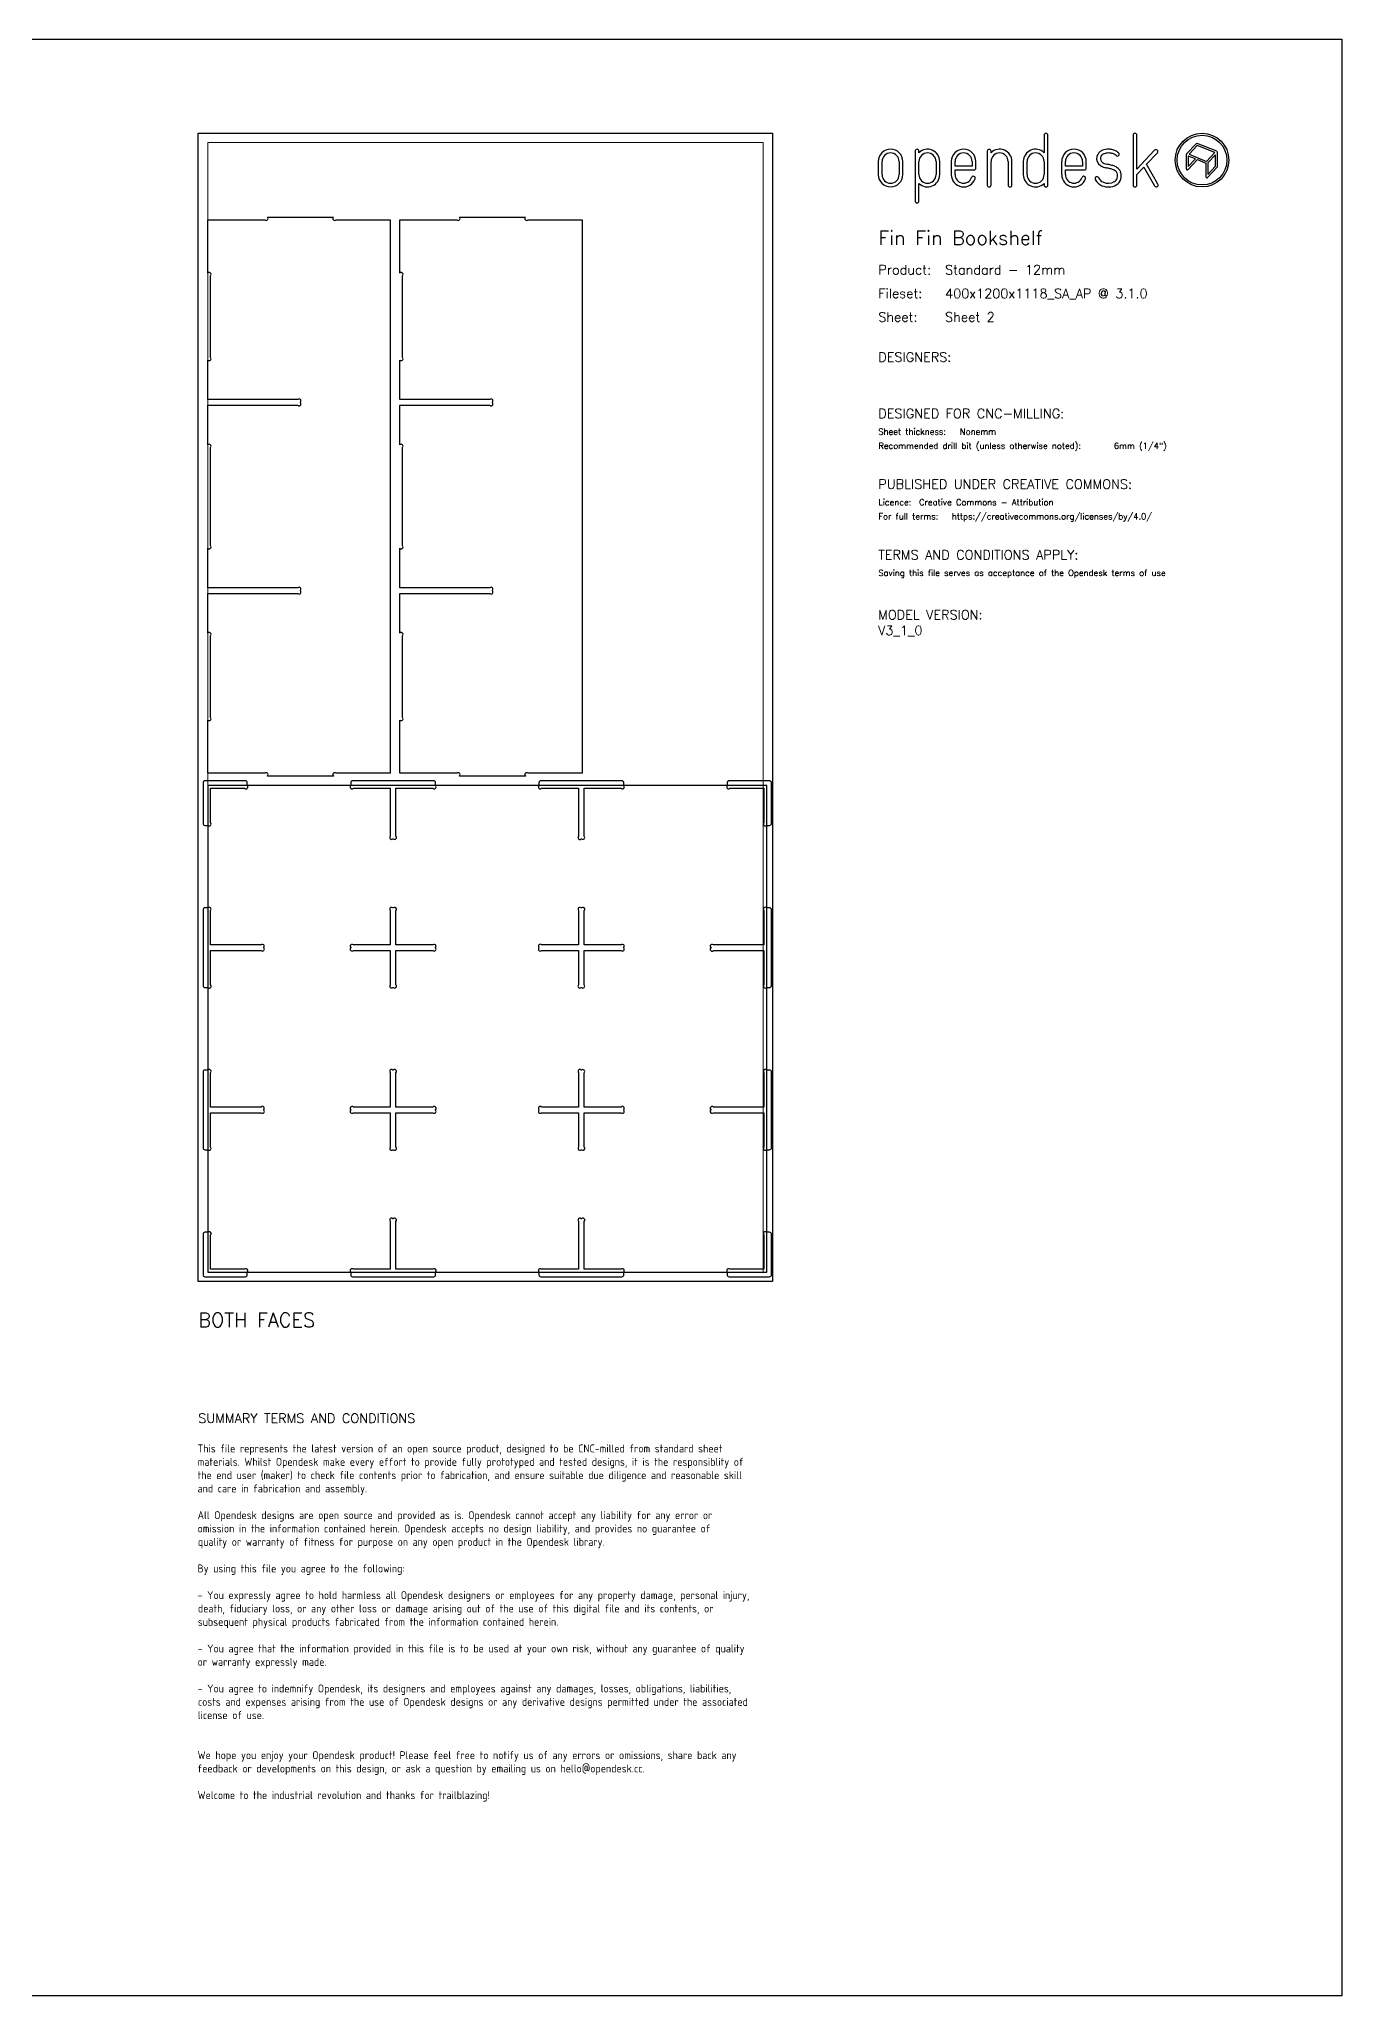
# Model space of a CAD drawing. Header units: millimetres. Extents: x -300 to 5880, y -300 to 4158.
# Drawn here: x 3112 to 5880, y 0 to 4158 of the extents above; entities that cross this region are included whole.
import ezdxf
from ezdxf.enums import TextEntityAlignment as Align

# ---------------------------------------------------------------- set-up
doc = ezdxf.new("R2010")
doc.units = ezdxf.units.MM
doc.layers.add('00-NOPRINT_TEXT', color=7, linetype='Continuous', lineweight=25)
doc.layers.add('00_NOPRINT_TOLERANCE', color=7, linetype='Continuous', lineweight=5)
for name, color, linetype, lineweight, true_color in [('BOARD_$TH-NOMINAL', 3, 'Continuous', 30, 0x00ff00), ('TOP-CUT-OUTSIDE_12.000MM', 60, 'Continuous', 25, 0xa0ff00), ('TOP-POCKET-INSIDE_6.000MM', 6, 'Continuous', 25, 0xff00e0)]:
    doc.layers.add(name, color=color, linetype=linetype, lineweight=lineweight, true_color=true_color)
doc.styles.add('OD-ISOCP-17_221', font='isocp.shx')
doc.styles.add('OD-ISOCP-17_222', font='isocp.shx')
doc.styles.add('OD-ISOCP-17_223', font='isocp.shx')
doc.styles.add('OD-ISOCP-17_224', font='isocp.shx')
doc.styles.add('OD-ISOCP-17_225', font='isocp.shx')
doc.styles.add('OD-ISOCP-17_226', font='isocp.shx')
doc.styles.add('OD-ISOCP-17_227', font='isocp.shx')
doc.styles.add('OD-ISOCP-17_228', font='isocp.shx')
doc.styles.add('OD-ISOCP-17_229', font='isocp.shx')
doc.styles.add('OD-ISOCP-17_230', font='isocp.shx')
doc.styles.add('OD-ISOCP-17_231', font='isocp.shx')
doc.styles.add('OD-ISOCP-17_232', font='isocp.shx')
doc.styles.add('OD-ISOCP-17_233', font='isocp.shx')
doc.styles.add('OD-ISOCP-17_234', font='isocp.shx')
doc.styles.add('OD-ISOCP-17_235', font='isocp.shx')
doc.styles.add('OD-ISOCP-17_236', font='isocp.shx')
doc.styles.add('OD-ISOCP-17_237', font='isocp.shx')
doc.styles.add('OD-ISOCP-17_238', font='isocp.shx')
doc.styles.add('OD-ISOCP-17_239', font='isocp.shx')
doc.styles.add('OD-SIMPLEX-13_86', font='simplex.shx')
doc.styles.add('OD-SIMPLEX-20_82', font='simplex.shx')
doc.styles.add('OD-SIMPLEX-20_86', font='simplex.shx')
doc.styles.add('OD-SIMPLEX-20_88', font='simplex.shx')
doc.styles.add('OD-SIMPLEX-30_83', font='simplex.shx')
doc.styles.add('OD-SIMPLEX-30_87', font='simplex.shx')

# ---------------------------------------------------------------- blocks, each defined once
blk = doc.blocks.new('Borders Opendesk_7')
at = {"layer": '00-NOPRINT_TEXT'}
for p, q in [((0, 4158), (5880, 4158)), ((5880, 4158), (5880, 0)), ((5247.4, 3954), (5247.4, 3916.7)), ((5255.3, 3848), (5255.3, 3954)), ((5436.4, 3954), (5436.4, 3848)), ((5444.4, 3881.9), (5444.4, 3954)), ((4973.4, 3920.1), (4973.4, 3814.1)), ((4981.3, 3916.7), (4981.3, 3920.1)), ((5126.6, 3920.1), (5126.6, 3848)), ((5134.5, 3916.7), (5134.5, 3920.1)), ((5482.1, 3922), (5444.4, 3881.9)), ((5464.8, 3892.1), (5487.9, 3916.6)), ((5549.5, 3912.6), (5549.5, 3882.2)), ((5570.5, 3935.8), (5550.1, 3914)), ((5553.7, 3909.6), (5553.7, 3887.4)), ((5568.8, 3903.5), (5553.7, 3909.6)), ((5572.6, 3931.9), (5555.2, 3913.4)), ((5555.2, 3913.4), (5592.6, 3898.3)), ((5610, 3916.9), (5572.6, 3931.9)), ((5614.4, 3919.6), (5572.8, 3936.3)), ((5592.6, 3898.3), (5610, 3916.9)), ((5611.5, 3912.4), (5595.2, 3895.1)), ((5611.5, 3888.1), (5611.5, 3912.4)), ((5615.7, 3887.3), (5615.7, 3917.6)), ((4895, 3898), (4895, 3870.1)), ((4902.9, 3870.1), (4902.9, 3898)), ((4939.3, 3898), (4939.3, 3870.1)), ((4947.3, 3870.1), (4947.3, 3898)), ((4981.3, 3870.1), (4981.3, 3898)), ((5017.7, 3898), (5017.7, 3870.1)), ((5025.6, 3870.1), (5025.6, 3898)), ((5050, 3898), (5050, 3870.1)), ((5058, 3888.1), (5058, 3898)), ((5094.4, 3888.1), (5058, 3888.1)), ((5058, 3870.1), (5058, 3880.1)), ((5058, 3880.1), (5098.3, 3880.1)), ((5094.4, 3898), (5094.4, 3888.1)), ((5102.3, 3884.1), (5102.3, 3898)), ((5134.5, 3848), (5134.5, 3898)), ((5170.9, 3898), (5170.9, 3848)), ((5178.9, 3848), (5178.9, 3898)), ((5203, 3898), (5203, 3870.1)), ((5211, 3870.1), (5211, 3898)), ((5247.4, 3898), (5247.4, 3870.1)), ((5284.6, 3898), (5284.6, 3870.1)), ((5292.6, 3888.1), (5292.6, 3898)), ((5329, 3888.1), (5292.6, 3888.1)), ((5292.6, 3870.1), (5292.6, 3880.1)), ((5292.6, 3880.1), (5332.9, 3880.1)), ((5329, 3898), (5329, 3888.1)), ((5336.9, 3884.1), (5336.9, 3898)), ((5444.4, 3870.4), (5459.1, 3886)), ((5444.4, 3848), (5444.4, 3870.4)), ((5459.1, 3886), (5482.1, 3846)), ((5489, 3850), (5464.8, 3892.1)), ((5553.1, 3880.8), (5572.9, 3901.9)), ((5553.7, 3887.4), (5568.8, 3903.5)), ((5572.9, 3901.9), (5591.1, 3894.5)), ((5591.1, 3894.5), (5591.1, 3865.5)), ((5594.7, 3864.1), (5615.1, 3885.8)), ((5595.2, 3895.1), (5595.2, 3870.7)), ((5595.2, 3870.7), (5611.5, 3888.1)), ((4981.3, 3814.1), (4981.3, 3851.4)), ((5247.4, 3851.4), (5247.4, 3848)), ((5880, 0), (0, 0))]:
    blk.add_line(p, q, dxfattribs=at)
for radius in [57, 52.9]:
    blk.add_circle((5582.9, 3901), radius, dxfattribs=at)
for centre, radius, start, end in [((5251.3, 3954), 3.97, 0, 180), ((5440.4, 3954), 3.97, 0, 180), ((4921.1, 3898), 26.1, 0, 180), ((4921.1, 3898), 18.2, 0, 180), ((4977.3, 3920.1), 3.97, 0, 180), ((4999.5, 3898), 26.1, 0, 134.1316), ((4999.5, 3898), 18.2, 0, 180), ((5076.2, 3898), 26.1, 0, 180), ((5076.2, 3898), 18.2, 0, 180), ((5130.6, 3920.1), 3.97, 0, 180), ((5152.7, 3898), 26.1, 0, 134.1316), ((5152.7, 3898), 18.2, 0, 180), ((5229.2, 3898), 26.1, 45.8684, 180), ((5229.2, 3898), 18.2, 0, 180), ((5310.8, 3898), 26.1, 0, 180), ((5310.8, 3898), 18.2, 0, 180), ((5377.2, 3904.5), 18.3, 167.0964, 235.8453), ((5375.9, 3904.8), 16.9, 150.5139, 167.0489), ((5377.5, 3903.4), 19, 138.9882, 149.267), ((5377.5, 3903.4), 19, 127.9168, 138.9882), ((5380.5, 3899.5), 24, 111.7012, 127.9168), ((5375.9, 3904.8), 8.99, 151.0519, 168.0238), ((5377.5, 3903.4), 11.1, 138.9882, 148.8091), ((5377.5, 3903.4), 11.1, 127.9168, 138.9882), ((5380.5, 3899.5), 16, 111.7012, 127.9168), ((5383.5, 3891.9), 32.1, 90, 111.7012), ((5383.5, 3891.9), 24.2, 90, 111.7012), ((5383.5, 3878.8), 45.3, 80.7104, 90), ((5383.5, 3878.8), 37.3, 80.7104, 90), ((5385.9, 3893.2), 22.7, 71.5035, 80.7104), ((5385.9, 3893.2), 30.7, 71.5035, 80.7104), ((5387.1, 3896.7), 19, 61.0356, 71.5035), ((5387.1, 3896.7), 26.9, 61.0356, 71.5035), ((5387.1, 3896.7), 19, 46.7983, 61.0356), ((5387.1, 3896.7), 26.9, 46.7983, 61.0356), ((5402.8, 3913.5), 3.97, 226.7983, 46.7983), ((5485, 3919.3), 3.97, 316.7135, 136.7135), ((5551.6, 3912.6), 2.06, 136.7696, 180), ((5572, 3934.4), 2.06, 68.0714, 136.7696), ((5613.6, 3917.6), 2.06, 0, 68.0714), ((4921.1, 3870.1), 26.1, 180, 0), ((4921.1, 3870.1), 18.2, 180, 0), ((4999.5, 3870.1), 18.2, 180, 0), ((4999.5, 3870.1), 26.1, 225.8684, 0), ((5076.2, 3870.1), 26.1, 180, 340.0258), ((5076.2, 3870.1), 18.2, 180, 340.0258), ((5098.3, 3884.1), 3.97, 270, 0), ((5229.2, 3870.1), 26.1, 180, 314.1316), ((5229.2, 3870.1), 18.2, 180, 0), ((5310.8, 3870.1), 26.1, 180, 340.0258), ((5310.8, 3870.1), 18.2, 180, 340.0258), ((5332.9, 3884.1), 3.97, 270, 0), ((5377.2, 3904.5), 10.3, 167.9603, 235.8613), ((5382, 3911.6), 26.9, 235.8511, 248.0912), ((5382, 3911.6), 18.9, 235.8511, 248.0912), ((5388.7, 3928.4), 44.9, 248.0912, 257.5385), ((5388.7, 3928.4), 37, 248.0912, 257.5385), ((5300, 3526.6), 366.5, 76.1947, 77.5385), ((5300, 3526.6), 374.5, 76.1947, 77.5385), ((5372.7, 3822.5), 61.9, 69.1442, 76.1947), ((5372.7, 3822.5), 69.8, 69.1442, 76.1947), ((5389.5, 3866.6), 14.6, 38.9291, 69.1442), ((5389.5, 3866.6), 22.5, 38.9291, 69.1442), ((5393.9, 3870.2), 8.99, 17.5834, 38.9291), ((5385.6, 3867.6), 17.6, 343.8033, 17.5834), ((5393.9, 3870.2), 16.9, 17.5834, 38.9291), ((5385.6, 3867.6), 25.5, 343.8033, 17.5834), ((5551.6, 3882.2), 2.06, 180, 316.7696), ((5613.6, 3887.3), 2.06, 316.7696, 0), ((5097, 3862.6), 3.97, 340.0258, 160.0258), ((5130.6, 3848), 3.97, 180, 0), ((5174.9, 3848), 3.97, 180, 0), ((5251.3, 3848), 3.97, 180, 0), ((5331.6, 3862.6), 3.97, 340.0258, 160.0258), ((5359.7, 3861.7), 3.97, 24.786, 204.786), ((5380.2, 3871.2), 26.6, 204.786, 247.9544), ((5380.2, 3871.2), 18.7, 204.786, 247.9544), ((5383.5, 3879.3), 35.4, 247.9544, 298.2026), ((5383.5, 3879.3), 27.4, 247.9544, 298.2026), ((5390.6, 3866.1), 12.5, 298.2026, 343.8033), ((5390.6, 3866.1), 20.4, 298.2026, 343.8033), ((5440.4, 3848), 3.97, 180, 0), ((5485.5, 3848), 3.97, 209.8417, 29.8417), ((5593.2, 3865.5), 2.06, 180, 316.7696), ((4977.3, 3814.1), 3.97, 180, 0)]:
    blk.add_arc(centre, radius, start, end, dxfattribs=at)
at = {"layer": '00_NOPRINT_TOLERANCE', "ltscale": 0.379202}
for p, q in [((3450, 3958), (4670, 3958)), ((3450, 1518), (3450, 3958)), ((4670, 3958), (4670, 1518)), ((4670, 1518), (3450, 1518))]:
    blk.add_line(p, q, dxfattribs=at)
at = {"layer": '00_NOPRINT_TOLERANCE', "ltscale": 0.380876}
for p, q in [((3470, 3938), (4650, 3938)), ((4650, 1538), (3470, 1538))]:
    blk.add_line(p, q, dxfattribs=at)
at = {"layer": '00_NOPRINT_TOLERANCE', "ltscale": 0.380023}
for p, q in [((3470, 1538), (3470, 3938)), ((4650, 3938), (4650, 1538))]:
    blk.add_line(p, q, dxfattribs=at)
at = {"layer": 'BOARD_$TH-NOMINAL'}
for p, q in [((3450, 3958), (4670, 3958)), ((3450, 1518), (3450, 3958)), ((4670, 3958), (4670, 1518)), ((4670, 1518), (3450, 1518))]:
    blk.add_line(p, q, dxfattribs=at)
at = {"layer": '00-NOPRINT_TEXT'}
for s, height, style, p in [('Fin Fin Bookshelf', 30, 'OD-SIMPLEX-30_83', (4895, 3720.9)), ('Product:', 20, 'OD-SIMPLEX-20_82', (4895, 3657.9)), ('Standard - 12mm', 20, 'OD-SIMPLEX-20_82', (5036.9, 3657.9)), ('Fileset:', 20, 'OD-SIMPLEX-20_82', (4895, 3607.7)), ('400x1200x1118_SA_AP @ 3.1.0', 20, 'OD-SIMPLEX-20_82', (5036.9, 3607.6)), ('Sheet:', 20, 'OD-SIMPLEX-20_82', (4895, 3557.4)), ('Sheet 2', 20, 'OD-SIMPLEX-20_82', (5036.9, 3557.5)), ('DESIGNERS:', 20, 'OD-SIMPLEX-20_82', (4895, 3472.4)), ('DESIGNED FOR CNC-MILLING:', 20, 'OD-SIMPLEX-20_82', (4895, 3352.4)), ('Sheet thickness:', 13, 'OD-SIMPLEX-13_86', (4895, 3317.4)), ('Nonemm', 13, 'OD-SIMPLEX-13_86', (5068.3, 3317.4)), ('Recommended drill bit (unless otherwise noted):', 13, 'OD-SIMPLEX-13_86', (4895, 3287.4)), ('6mm (1/4")', 13, 'OD-SIMPLEX-13_86', (5395.5, 3287.4)), ('PUBLISHED UNDER CREATIVE COMMONS:', 20, 'OD-SIMPLEX-20_82', (4895, 3202.4)), ('Licence:', 13, 'OD-SIMPLEX-13_86', (4895, 3167.4)), ('Creative Commons - Attribution', 13, 'OD-SIMPLEX-13_86', (4981.5, 3167.4)), ('For full terms:', 13, 'OD-SIMPLEX-13_86', (4895, 3137.4)), ('https://creativecommons.org/licenses/by/4.0/', 13, 'OD-SIMPLEX-13_86', (5051.1, 3137.4)), ('TERMS AND CONDITIONS APPLY:', 20, 'OD-SIMPLEX-20_82', (4895, 3052.3)), ('Saving this file serves as acceptance of the Opendesk terms of use ', 13, 'OD-SIMPLEX-13_86', (4895, 3017.3))]:
    blk.add_text(s, height=height, dxfattribs=dict(at, style=style)).set_placement(p)
at = {"layer": '00-NOPRINT_TEXT', "color": 7}
for s, height, style, p in [('BOTH FACES', 30, 'OD-SIMPLEX-30_87', (3450, 1451.3)), ('SUMMARY TERMS AND CONDITIONS', 20, 'OD-SIMPLEX-20_86', (3450, 1237.4))]:
    blk.add_text(s, height=height, dxfattribs=dict(at, style=style)).set_placement(p, align=Align.TOP_LEFT)
for s, style, p in [('This file represents the latest version of an open source product, designed to be CNC-milled from standard sheet', 'OD-ISOCP-17_221', (3448.5, 1154.7)), ('materials. Whilst Opendesk make every effort to provide fully prototyped and tested designs, it is the responsiblity of', 'OD-ISOCP-17_222', (3448.5, 1126.3)), ('the end user (maker) to check file contents prior to fabrication, and ensure suitable due diligence and reasonable skill', 'OD-ISOCP-17_223', (3448.5, 1098)), ('and care in fabrication and assembly.', 'OD-ISOCP-17_224', (3448.5, 1069.7)), ('All Opendesk designs are open source and provided as is. Opendesk cannot accept any liability for any error or', 'OD-ISOCP-17_225', (3448.5, 1013)), ('omission in the information contained herein. Opendesk accepts no design liability, and provides no guarantee of', 'OD-ISOCP-17_226', (3448.5, 984.7)), ('quality or warranty of fitness for purpose on any open product in the Opendesk library.', 'OD-ISOCP-17_227', (3449.1, 956.3)), ('By using this file you agree to the following:', 'OD-ISOCP-17_228', (3448.5, 899.7)), ('- You expressly agree to hold harmless all Opendesk designers or employees for any property damage, personal injury,', 'OD-ISOCP-17_229', (3448.5, 843)), ('death, fiduciary loss, or any other loss or damage arising out of the use of this digital file and its contents, or', 'OD-ISOCP-17_230', (3449.1, 814.7)), ('subsequent physical products fabricated from the information contained herein.', 'OD-ISOCP-17_231', (3449, 786.3)), ('- You agree that the information provided in this file is to be used at your own risk, without any guarantee of quality', 'OD-ISOCP-17_232', (3448.5, 729.7)), ('or warranty expressly made.', 'OD-ISOCP-17_233', (3448.5, 701.3)), ('- You agree to indemnify Opendesk, its designers and employees against any damages, losses, obligations, liabilities,', 'OD-ISOCP-17_234', (3448.5, 644.7)), ('costs and expenses arising from the use of Opendesk designs or any derivative designs permitted under the associated', 'OD-ISOCP-17_235', (3449.1, 616.3)), ('license of use.', 'OD-ISOCP-17_236', (3448.8, 588)), ('We hope you enjoy your Opendesk product! Please feel free to notify us of any errors or omissions, share back any', 'OD-ISOCP-17_237', (3448.5, 503)), ('feedback or developments on this design, or ask a question by emailing us on hello@opendesk.cc.', 'OD-ISOCP-17_238', (3448.5, 474.7)), ('Welcome to the industrial revolution and thanks for trailblazing!', 'OD-ISOCP-17_239', (3448.5, 418))]:
    blk.add_text(s, height=17, dxfattribs=dict(at, style=style)).set_placement(p)

msp = doc.modelspace()

# ---------------------------------------------------------------- linework, layer by layer
at = {"layer": 'TOP-CUT-OUTSIDE_12.000MM'}
for points in [[(3591.3, 3774, 1), (3597, 3779.7), (3597, 3780), (3737, 3780), (3737, 3779.7, 1), (3742.7, 3774), (3858, 3774), (3858, 2598), (3742.7, 2598, 1), (3737, 2592.3), (3737, 2592), (3597, 2592), (3597, 2592.3, 1), (3591.3, 2598), (3470, 2598), (3470, 2711), (3470.3, 2711, 1), (3476, 2716.7), (3476, 2890.3, 1), (3470.3, 2896), (3470, 2896), (3470, 2979.9), (3661.3, 2979.9, 1), (3667, 2985.6), (3667, 2986.4, 1), (3661.3, 2992.1), (3470, 2992.1), (3470, 3076), (3470.3, 3076, 1), (3476, 3081.7), (3476, 3290.3, 1), (3470.3, 3296), (3470, 3296), (3470, 3379.9), (3661.3, 3379.9, 1), (3667, 3385.6), (3667, 3386.4, 1), (3661.3, 3392.1), (3470, 3392.1), (3470, 3476), (3470.3, 3476, 1), (3476, 3481.7), (3476, 3655.3, 1), (3470.3, 3661), (3470, 3661), (3470, 3774)], [(3884, 3290.3, 1), (3878.3, 3296), (3878, 3296), (3878, 3379.9), (4069.3, 3379.9, 1), (4075, 3385.6), (4075, 3386.4, 1), (4069.3, 3392.1), (3878, 3392.1), (3878, 3476), (3878.3, 3476, 1), (3884, 3481.7), (3884, 3655.3, 1), (3878.3, 3661), (3878, 3661), (3878, 3774), (3999.3, 3774, 1), (4005, 3779.7), (4005, 3780), (4145, 3780), (4145, 3779.7, 1), (4150.7, 3774), (4266, 3774), (4266, 2598), (4150.7, 2598, 1), (4145, 2592.3), (4145, 2592), (4005, 2592), (4005, 2592.3, 1), (3999.3, 2598), (3878, 2598), (3878, 2711), (3878.3, 2711, 1), (3884, 2716.7), (3884, 2890.3, 1), (3878.3, 2896), (3878, 2896), (3878, 2979.9), (4069.3, 2979.9, 1), (4075, 2985.6), (4075, 2986.4, 1), (4069.3, 2992.1), (3878, 2992.1), (3878, 3076), (3878.3, 3076, 1), (3884, 3081.7)]]:
    msp.add_lwpolyline(points, format="xyb", close=True, dxfattribs=at)
msp.add_lwpolyline([(3470, 2572), (3470, 1538), (4658, 1538), (4658, 2572)], close=True, dxfattribs=at)
at = {"layer": 'TOP-POCKET-INSIDE_6.000MM'}
for points in [[(3548.5, 2566, 1), (3554.2, 2571.7), (3554.2, 2578, 0.414214), (3550.2, 2582), (3464, 2582, 0.414214), (3460, 2578), (3460, 2491.3, 0.414214), (3464, 2487.3), (3470.3, 2487.3, 1), (3476, 2493), (3476, 2566)], [(3948.5, 2566, 1), (3954.2, 2571.7), (3954.2, 2578, 0.414214), (3950.2, 2582), (3777.8, 2582, 0.414214), (3773.8, 2578), (3773.8, 2571.7, 1), (3779.5, 2566), (3857.9, 2566), (3857.9, 2464.2, 1), (3863.6, 2458.5), (3864.4, 2458.5, 1), (3870.1, 2464.2), (3870.1, 2566)], [(4179.5, 2566), (4257.9, 2566), (4257.9, 2464.2, 1), (4263.6, 2458.5), (4264.4, 2458.5, 1), (4270.1, 2464.2), (4270.1, 2566), (4348.5, 2566, 1), (4354.2, 2571.7), (4354.2, 2578, 0.414214), (4350.2, 2582), (4177.8, 2582, 0.414214), (4173.8, 2578), (4173.8, 2571.7, 1)], [(4652, 2493, 1), (4657.7, 2487.3), (4664, 2487.3, 0.414214), (4668, 2491.3), (4668, 2578, 0.414214), (4664, 2582), (4577.8, 2582, 0.414214), (4573.8, 2578), (4573.8, 2571.7, 1), (4579.5, 2566), (4652, 2566)], [(3470.3, 2312), (3464, 2312, 0.414214), (3460, 2308), (3460, 2146.7, 0.414214), (3464, 2142.7), (3470.3, 2142.7, 1), (3476, 2148.3), (3476, 2221.2), (3583.5, 2221.2, 1), (3589.2, 2226.9), (3589.2, 2227.8, 1), (3583.5, 2233.4), (3476, 2233.4), (3476, 2306.3, 1)], [(3779.6, 2221.2), (3857.9, 2221.2), (3857.9, 2148.4, 1), (3863.6, 2142.8), (3864.4, 2142.8, 1), (3870.1, 2148.4), (3870.1, 2221.2), (3948.4, 2221.2, 1), (3954.1, 2226.9), (3954.1, 2227.8, 1), (3948.4, 2233.4), (3870.1, 2233.4), (3870.1, 2306.2, 1), (3864.4, 2311.9), (3863.6, 2311.9, 1), (3857.9, 2306.2), (3857.9, 2233.4), (3779.6, 2233.4, 1), (3773.9, 2227.8), (3773.9, 2226.9, 1)], [(4179.6, 2221.2), (4257.9, 2221.2), (4257.9, 2148.4, 1), (4263.6, 2142.8), (4264.4, 2142.8, 1), (4270.1, 2148.4), (4270.1, 2221.2), (4348.4, 2221.2, 1), (4354.1, 2226.9), (4354.1, 2227.8, 1), (4348.4, 2233.4), (4270.1, 2233.4), (4270.1, 2306.2, 1), (4264.4, 2311.9), (4263.6, 2311.9, 1), (4257.9, 2306.2), (4257.9, 2233.4), (4179.6, 2233.4, 1), (4173.9, 2227.8), (4173.9, 2226.9, 1)], [(4544.5, 2221.2), (4652, 2221.2), (4652, 2148.3, 1), (4657.7, 2142.7), (4664, 2142.7, 0.414214), (4668, 2146.7), (4668, 2308, 0.414214), (4664, 2312), (4657.7, 2312, 1), (4652, 2306.3), (4652, 2233.4), (4544.5, 2233.4, 1), (4538.8, 2227.8), (4538.8, 2226.9, 1)], [(3589.2, 1882.2), (3589.2, 1883.1, 1), (3583.5, 1888.8), (3476, 1888.8), (3476, 1961.7, 1), (3470.3, 1967.3), (3464, 1967.3, 0.414214), (3460, 1963.3), (3460, 1802, 0.414214), (3464, 1798), (3470.3, 1798, 1), (3476, 1803.7), (3476, 1876.6), (3583.5, 1876.6, 1)], [(3779.6, 1876.6), (3857.9, 1876.6), (3857.9, 1803.8, 1), (3863.6, 1798.1), (3864.4, 1798.1, 1), (3870.1, 1803.8), (3870.1, 1876.6), (3948.4, 1876.6, 1), (3954.1, 1882.2), (3954.1, 1883.1, 1), (3948.4, 1888.8), (3870.1, 1888.8), (3870.1, 1961.6, 1), (3864.4, 1967.2), (3863.6, 1967.2, 1), (3857.9, 1961.6), (3857.9, 1888.8), (3779.6, 1888.8, 1), (3773.9, 1883.1), (3773.9, 1882.2, 1)], [(4179.6, 1876.6), (4257.9, 1876.6), (4257.9, 1803.8, 1), (4263.6, 1798.1), (4264.4, 1798.1, 1), (4270.1, 1803.8), (4270.1, 1876.6), (4348.4, 1876.6, 1), (4354.1, 1882.2), (4354.1, 1883.1, 1), (4348.4, 1888.8), (4270.1, 1888.8), (4270.1, 1961.6, 1), (4264.4, 1967.2), (4263.6, 1967.2, 1), (4257.9, 1961.6), (4257.9, 1888.8), (4179.6, 1888.8, 1), (4173.9, 1883.1), (4173.9, 1882.2, 1)], [(4544.5, 1876.6), (4652, 1876.6), (4652, 1803.7, 1), (4657.7, 1798), (4664, 1798, 0.414214), (4668, 1802), (4668, 1963.3, 0.414214), (4664, 1967.3), (4657.7, 1967.3, 1), (4652, 1961.7), (4652, 1888.8), (4544.5, 1888.8, 1), (4538.8, 1883.1), (4538.8, 1882.2, 1)], [(3948.5, 1544), (3870.1, 1544), (3870.1, 1645.8, 1), (3864.4, 1651.5), (3863.6, 1651.5, 1), (3857.9, 1645.8), (3857.9, 1544), (3779.5, 1544, 1), (3773.8, 1538.3), (3773.8, 1532, 0.414214), (3777.8, 1528), (3950.2, 1528, 0.414214), (3954.2, 1532), (3954.2, 1538.3, 1)], [(4348.5, 1544), (4270.1, 1544), (4270.1, 1645.8, 1), (4264.4, 1651.5), (4263.6, 1651.5, 1), (4257.9, 1645.8), (4257.9, 1544), (4179.5, 1544, 1), (4173.8, 1538.3), (4173.8, 1532, 0.414214), (4177.8, 1528), (4350.2, 1528, 0.414214), (4354.2, 1532), (4354.2, 1538.3, 1)], [(4668, 1532), (4668, 1618.7, 0.414214), (4664, 1622.7), (4657.7, 1622.7, 1), (4652, 1617), (4652, 1544), (4579.5, 1544, 1), (4573.8, 1538.3), (4573.8, 1532, 0.414214), (4577.8, 1528), (4664, 1528, 0.414214)]]:
    msp.add_lwpolyline(points, format="xyb", close=True, dxfattribs=at)
msp.add_lwpolyline([(3470.3, 1622.7), (3464, 1622.7, 0.414214), (3460, 1618.7), (3460, 1532, 0.414214), (3464, 1528), (3550.2, 1528, 0.414214), (3554.2, 1532), (3554.2, 1538.3, 1), (3548.5, 1544), (3476, 1544), (3476, 1617, 1), (3470.3, 1622.7)], format="xyb", dxfattribs=at)

# ---------------------------------------------------------------- block references
msp.add_blockref('Borders Opendesk_7', (0, 0))

# ---------------------------------------------------------------- texts
at = {"insert": (4894.6, 2944.9), "char_height": 20, "width": 292.308, "attachment_point": 1, "style": 'OD-SIMPLEX-20_88'}
msp.add_mtext('MODEL VERSION:\\PV3_1_0', dxfattribs=at)

doc.saveas('drawing.dxf')
